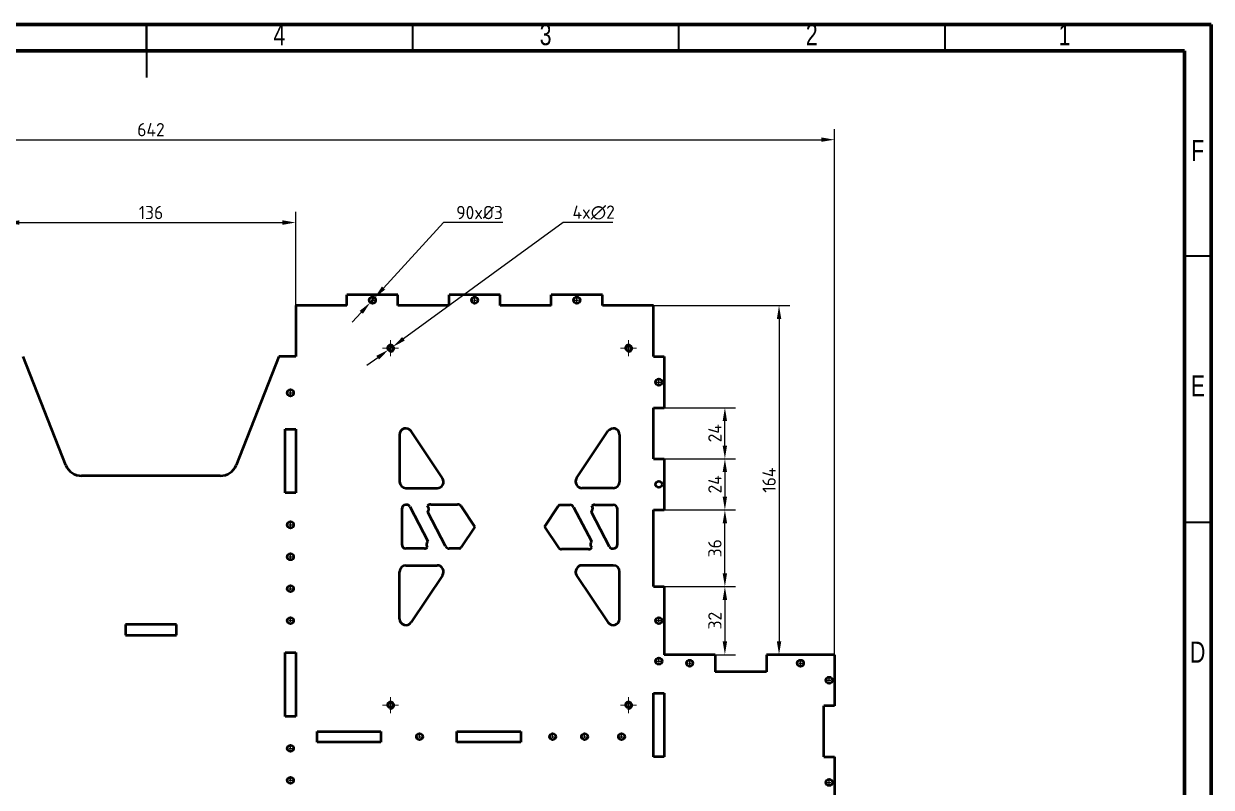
# Model space of a CAD drawing. Header units: millimetres. Extents: x -1615 to 4166, y 5 to 3174.
# Drawn here: x 191.9 to 415, y 148.7 to 292.1 of the extents above; entities that cross this region are included whole.
import ezdxf

# ---------------------------------------------------------------- set-up
doc = ezdxf.new("R2010")
doc.units = ezdxf.units.MM
doc.header["$LTSCALE"] = 0.25
doc.header["$PDSIZE"] = -1
doc.linetypes.add('ACAD_ISO08W100', pattern=[36, 24, -3, 6, -3])
doc.linetypes.add('CENTER2', pattern=[1.125, 0.75, -0.125, 0.125, -0.125])
doc.layers.get('0').update_dxf_attribs({"lineweight": 50})
for name, color, linetype, lineweight in [('duong tam', 2, 'ACAD_ISO08W100', 25), ('kich thuoc', 1, 'Continuous', 25), ('Net dam', 7, 'Continuous', 50)]:
    doc.layers.add(name, color=color, linetype=linetype, lineweight=lineweight)
doc.styles.add('SLDTEXTSTYLE1', font='TXT', dxfattribs={"width": 0.75})
doc.styles.get("Standard").update_dxf_attribs({"font": ''})
doc.styles.get('Standard').set_extended_font_data('TCVN 7284')
doc.dimstyles.new('Ratio 2$3', dxfattribs={"dimtxt": 2.5, "dimasz": 2.5, "dimexe": 2, "dimexo": 0, "dimtad": 1, "dimtoh": 1, "dimdec": 1, "dimlfac": 2, "dimzin": 9, "dimtxsty": 'Standard', "dimcen": 2.5, "dimazin": 2, "dimtfac": 1, "dimtdec": 1, "dimtmove": 0, "dimatfit": 3, "dimfxl": 1, "dimtzin": 1, "dimarcsym": 0})
doc.dimstyles.new('Ratio 2.5', dxfattribs={"dimtxt": 2.5, "dimasz": 2.5, "dimexe": 2, "dimexo": 0, "dimtad": 1, "dimtoh": 1, "dimdec": 1, "dimlfac": 2.5, "dimzin": 9, "dimtxsty": 'Standard', "dimcen": 2.5, "dimazin": 0, "dimtfac": 1, "dimtdec": 1, "dimtmove": 0, "dimatfit": 3, "dimfxl": 1, "dimtzin": 1, "dimarcsym": 0})

# ---------------------------------------------------------------- blocks, each defined once
blk = doc.blocks.new('SW_CENTERMARKSYMBOL_0')
at = {"color": 0, "linetype": 'Continuous', "lineweight": 0}
for p, q in [((-1, 0), (-1.5, 0)), ((0, 0), (-1, 0)), ((0, 1), (0, 1.5)), ((0, 0), (0, 1)), ((0, 0), (0, -1)), ((0, 0), (1, 0)), ((1, 0), (1.5, 0)), ((0, -1), (0, -1.5))]:
    blk.add_line(p, q, dxfattribs=at)
blk = doc.blocks.new('SW_CENTERMARKSYMBOL_1')
at = {"color": 0, "linetype": 'Continuous', "lineweight": 0}
for p, q in [((-1, 0), (-1.5, 0)), ((0, 0), (-1, 0)), ((0, 1), (0, 1.5)), ((0, 0), (0, 1)), ((0, 0), (0, -1)), ((0, 0), (1, 0)), ((1, 0), (1.5, 0)), ((0, -1), (0, -1.5))]:
    blk.add_line(p, q, dxfattribs=at)
blk = doc.blocks.new('SW_CENTERMARKSYMBOL_2')
at = {"color": 0, "linetype": 'Continuous', "lineweight": 0}
for p, q in [((-1, 0), (-1.5, 0)), ((0, 0), (-1, 0)), ((0, 1), (0, 1.5)), ((0, 0), (0, 1)), ((0, 0), (0, -1)), ((0, 0), (1, 0)), ((1, 0), (1.5, 0)), ((0, -1), (0, -1.5))]:
    blk.add_line(p, q, dxfattribs=at)
blk = doc.blocks.new('SW_CENTERMARKSYMBOL_3')
at = {"color": 0, "linetype": 'Continuous', "lineweight": 0}
for p, q in [((-1, 0), (-1.5, 0)), ((0, 0), (-1, 0)), ((0, 1), (0, 1.5)), ((0, 0), (0, 1)), ((0, 0), (0, -1)), ((0, 0), (1, 0)), ((1, 0), (1.5, 0)), ((0, -1), (0, -1.5))]:
    blk.add_line(p, q, dxfattribs=at)
blk = doc.blocks.new('*D102')
at = {"layer": 'Defpoints', "color": 0, "transparency": 16777216}
for p in [(344.23, 270.34), (87.43, 173.58), (344.23, 173.58)]:
    blk.add_point(p, dxfattribs=at)
at = {"layer": 'kich thuoc', "color": 0, "lineweight": -2, "transparency": 16777216}
for p, q in [((87.43, 173.58), (87.43, 272.34)), ((344.23, 173.58), (344.23, 272.34)), ((89.93, 270.34), (341.73, 270.34))]:
    blk.add_line(p, q, dxfattribs=at)
at = {"layer": 'kich thuoc', "color": 0, "transparency": 16777216}
for points in [[(89.93, 270.76), (89.93, 269.93), (87.43, 270.34)], [(341.73, 270.76), (341.73, 269.93), (344.23, 270.34)]]:
    blk.add_solid(points, dxfattribs=at)
at = {"layer": 'kich thuoc', "color": 0, "transparency": 16777216, "insert": (215.83, 272.22), "char_height": 2.5, "attachment_point": 5}
blk.add_mtext('642', dxfattribs=at)
blk = doc.blocks.new('*D108')
at = {"layer": 'Defpoints', "color": 0, "transparency": 16777216}
for p in [(243.03, 254.77), (188.63, 239.18), (243.03, 239.18)]:
    blk.add_point(p, dxfattribs=at)
at = {"layer": 'kich thuoc', "color": 0, "lineweight": -2, "transparency": 16777216}
for p, q in [((188.63, 239.18), (188.63, 256.77)), ((243.03, 239.18), (243.03, 256.77)), ((191.13, 254.77), (240.53, 254.77))]:
    blk.add_line(p, q, dxfattribs=at)
at = {"layer": 'kich thuoc', "color": 0, "transparency": 16777216}
for points in [[(191.13, 255.19), (191.13, 254.35), (188.63, 254.77)], [(240.53, 255.19), (240.53, 254.35), (243.03, 254.77)]]:
    blk.add_solid(points, dxfattribs=at)
at = {"layer": 'kich thuoc', "color": 0, "transparency": 16777216, "insert": (215.83, 256.65), "char_height": 2.5, "attachment_point": 5}
blk.add_mtext('136', dxfattribs=at)
blk = doc.blocks.new('*D117')
at = {"layer": 'Defpoints', "color": 0, "transparency": 16777216}
for p in [(310.23, 239.18), (333.81, 173.58), (344.23, 173.58)]:
    blk.add_point(p, dxfattribs=at)
at = {"layer": 'kich thuoc', "color": 0, "lineweight": -2, "transparency": 16777216}
for p, q in [((310.23, 239.18), (335.81, 239.18)), ((333.81, 236.68), (333.81, 176.08)), ((344.23, 173.58), (331.81, 173.58))]:
    blk.add_line(p, q, dxfattribs=at)
at = {"layer": 'kich thuoc', "color": 0, "transparency": 16777216}
for points in [[(333.4, 236.68), (334.23, 236.68), (333.81, 239.18)], [(333.4, 176.08), (334.23, 176.08), (333.81, 173.58)]]:
    blk.add_solid(points, dxfattribs=at)
at = {"layer": 'kich thuoc', "color": 0, "transparency": 16777216, "insert": (331.94, 206.38), "char_height": 2.5, "attachment_point": 5, "rotation": 90}
blk.add_mtext('164', dxfattribs=at)
blk = doc.blocks.new('*D118')
at = {"layer": 'Defpoints', "color": 0, "transparency": 16777216}
for p in [(310.23, 200.78), (323.64, 200.78), (310.23, 186.38)]:
    blk.add_point(p, dxfattribs=at)
at = {"layer": 'kich thuoc', "color": 0, "lineweight": -2, "transparency": 16777216}
for p, q in [((310.23, 200.78), (325.64, 200.78)), ((323.64, 188.88), (323.64, 198.28)), ((310.23, 186.38), (325.64, 186.38))]:
    blk.add_line(p, q, dxfattribs=at)
at = {"layer": 'kich thuoc', "color": 0, "transparency": 16777216}
for points in [[(323.22, 198.28), (324.05, 198.28), (323.64, 200.78)], [(323.22, 188.88), (324.05, 188.88), (323.64, 186.38)]]:
    blk.add_solid(points, dxfattribs=at)
at = {"layer": 'kich thuoc', "color": 0, "transparency": 16777216, "insert": (321.76, 193.58), "char_height": 2.5, "attachment_point": 5, "rotation": 90}
blk.add_mtext('36', dxfattribs=at)
blk = doc.blocks.new('*D119')
at = {"layer": 'Defpoints', "color": 0, "transparency": 16777216}
for p in [(310.23, 219.98), (323.64, 219.98), (310.23, 210.38)]:
    blk.add_point(p, dxfattribs=at)
at = {"layer": 'kich thuoc', "color": 0, "lineweight": -2, "transparency": 16777216}
for p, q in [((310.23, 219.98), (325.64, 219.98)), ((323.64, 212.88), (323.64, 217.48)), ((310.23, 210.38), (325.64, 210.38))]:
    blk.add_line(p, q, dxfattribs=at)
at = {"layer": 'kich thuoc', "color": 0, "transparency": 16777216}
for points in [[(323.22, 217.48), (324.05, 217.48), (323.64, 219.98)], [(323.22, 212.88), (324.05, 212.88), (323.64, 210.38)]]:
    blk.add_solid(points, dxfattribs=at)
at = {"layer": 'kich thuoc', "color": 0, "transparency": 16777216, "insert": (321.76, 215.18), "char_height": 2.5, "attachment_point": 5, "rotation": 90}
blk.add_mtext('24', dxfattribs=at)
blk = doc.blocks.new('*D120')
at = {"layer": 'Defpoints', "color": 0, "transparency": 16777216}
for p in [(312.23, 210.38), (312.23, 200.78), (323.64, 200.78)]:
    blk.add_point(p, dxfattribs=at)
at = {"layer": 'kich thuoc', "color": 0, "lineweight": -2, "transparency": 16777216}
for p, q in [((312.23, 210.38), (325.64, 210.38)), ((323.64, 207.88), (323.64, 203.28)), ((312.23, 200.78), (325.64, 200.78))]:
    blk.add_line(p, q, dxfattribs=at)
at = {"layer": 'kich thuoc', "color": 0, "transparency": 16777216}
for points in [[(323.22, 207.88), (324.05, 207.88), (323.64, 210.38)], [(323.22, 203.28), (324.05, 203.28), (323.64, 200.78)]]:
    blk.add_solid(points, dxfattribs=at)
at = {"layer": 'kich thuoc', "color": 0, "transparency": 16777216, "insert": (321.76, 205.58), "char_height": 2.5, "attachment_point": 5, "rotation": 90}
blk.add_mtext('24', dxfattribs=at)
blk = doc.blocks.new('*D121')
at = {"layer": 'Defpoints', "color": 0, "transparency": 16777216}
for p in [(312.23, 186.38), (312.23, 173.58), (323.64, 173.58)]:
    blk.add_point(p, dxfattribs=at)
at = {"layer": 'kich thuoc', "color": 0, "lineweight": -2, "transparency": 16777216}
for p, q in [((312.23, 186.38), (325.64, 186.38)), ((323.64, 183.88), (323.64, 176.08)), ((312.23, 173.58), (325.64, 173.58))]:
    blk.add_line(p, q, dxfattribs=at)
at = {"layer": 'kich thuoc', "color": 0, "transparency": 16777216}
for points in [[(323.22, 183.88), (324.05, 183.88), (323.64, 186.38)], [(323.22, 176.08), (324.05, 176.08), (323.64, 173.58)]]:
    blk.add_solid(points, dxfattribs=at)
at = {"layer": 'kich thuoc', "color": 0, "transparency": 16777216, "insert": (321.76, 179.98), "char_height": 2.5, "attachment_point": 5, "rotation": 90}
blk.add_mtext('32', dxfattribs=at)
blk = doc.blocks.new('*U191')
at = {"layer": 'duong tam', "color": 0, "linetype": 'CENTER2', "transparency": 16777216}
for p, q in [((-0.72, 0), (-0.12, 0)), ((0, 0.12), (0, 0.72)), ((0.12, 0), (0.72, 0)), ((0, -0.72), (0, -0.12))]:
    blk.add_line(p, q, dxfattribs=at)
at = {"layer": 'duong tam', "color": 0, "linetype": 'Continuous', "transparency": 16777216}
for p, q in [((-0.06, 0), (0.06, 0)), ((0, -0.06), (0, 0.06))]:
    blk.add_line(p, q, dxfattribs=at)
blk = doc.blocks.new('*U192')
at = {"layer": 'duong tam', "color": 0, "linetype": 'CENTER2', "transparency": 16777216}
for p, q in [((-0.72, 0), (-0.12, 0)), ((0, 0.12), (0, 0.72)), ((0.12, 0), (0.72, 0)), ((0, -0.72), (0, -0.12))]:
    blk.add_line(p, q, dxfattribs=at)
at = {"layer": 'duong tam', "color": 0, "linetype": 'Continuous', "transparency": 16777216}
for p, q in [((-0.06, 0), (0.06, 0)), ((0, -0.06), (0, 0.06))]:
    blk.add_line(p, q, dxfattribs=at)
blk = doc.blocks.new('*U193')
at = {"layer": 'duong tam', "color": 0, "linetype": 'CENTER2', "transparency": 16777216}
for p, q in [((-0.72, 0), (-0.12, 0)), ((0, 0.12), (0, 0.72)), ((0.12, 0), (0.72, 0)), ((0, -0.72), (0, -0.12))]:
    blk.add_line(p, q, dxfattribs=at)
at = {"layer": 'duong tam', "color": 0, "linetype": 'Continuous', "transparency": 16777216}
for p, q in [((-0.06, 0), (0.06, 0)), ((0, -0.06), (0, 0.06))]:
    blk.add_line(p, q, dxfattribs=at)
blk = doc.blocks.new('*U194')
at = {"layer": 'duong tam', "color": 0, "linetype": 'CENTER2', "transparency": 16777216}
for p, q in [((-0.72, 0), (-0.12, 0)), ((0, 0.12), (0, 0.72)), ((0.12, 0), (0.72, 0)), ((0, -0.72), (0, -0.12))]:
    blk.add_line(p, q, dxfattribs=at)
at = {"layer": 'duong tam', "color": 0, "linetype": 'Continuous', "transparency": 16777216}
for p, q in [((-0.06, 0), (0.06, 0)), ((0, -0.06), (0, 0.06))]:
    blk.add_line(p, q, dxfattribs=at)
blk = doc.blocks.new('*U195')
at = {"layer": 'duong tam', "color": 0, "linetype": 'CENTER2', "transparency": 16777216}
for p, q in [((-0.72, 0), (-0.12, 0)), ((0, 0.12), (0, 0.72)), ((0.12, 0), (0.72, 0)), ((0, -0.72), (0, -0.12))]:
    blk.add_line(p, q, dxfattribs=at)
at = {"layer": 'duong tam', "color": 0, "linetype": 'Continuous', "transparency": 16777216}
for p, q in [((-0.06, 0), (0.06, 0)), ((0, -0.06), (0, 0.06))]:
    blk.add_line(p, q, dxfattribs=at)
blk = doc.blocks.new('*U196')
at = {"layer": 'duong tam', "color": 0, "linetype": 'CENTER2', "transparency": 16777216}
for p, q in [((-0.72, 0), (-0.12, 0)), ((0, 0.12), (0, 0.72)), ((0.12, 0), (0.72, 0)), ((0, -0.72), (0, -0.12))]:
    blk.add_line(p, q, dxfattribs=at)
at = {"layer": 'duong tam', "color": 0, "linetype": 'Continuous', "transparency": 16777216}
for p, q in [((-0.06, 0), (0.06, 0)), ((0, -0.06), (0, 0.06))]:
    blk.add_line(p, q, dxfattribs=at)
blk = doc.blocks.new('*U243')
at = {"layer": 'duong tam', "color": 0, "linetype": 'CENTER2', "transparency": 16777216}
for p, q in [((-0.72, 0), (-0.12, 0)), ((0, 0.12), (0, 0.72)), ((0.12, 0), (0.72, 0)), ((0, -0.72), (0, -0.12))]:
    blk.add_line(p, q, dxfattribs=at)
at = {"layer": 'duong tam', "color": 0, "linetype": 'Continuous', "transparency": 16777216}
for p, q in [((-0.06, 0), (0.06, 0)), ((0, -0.06), (0, 0.06))]:
    blk.add_line(p, q, dxfattribs=at)
blk = doc.blocks.new('*U244')
at = {"layer": 'duong tam', "color": 0, "linetype": 'CENTER2', "transparency": 16777216}
for p, q in [((-0.72, 0), (-0.12, 0)), ((0, 0.12), (0, 0.72)), ((0.12, 0), (0.72, 0)), ((0, -0.72), (0, -0.12))]:
    blk.add_line(p, q, dxfattribs=at)
at = {"layer": 'duong tam', "color": 0, "linetype": 'Continuous', "transparency": 16777216}
for p, q in [((-0.06, 0), (0.06, 0)), ((0, -0.06), (0, 0.06))]:
    blk.add_line(p, q, dxfattribs=at)
blk = doc.blocks.new('*U254')
at = {"layer": 'duong tam', "color": 0, "linetype": 'CENTER2', "transparency": 16777216}
for p, q in [((-0.72, 0), (-0.12, 0)), ((0, 0.12), (0, 0.72)), ((0.12, 0), (0.72, 0)), ((0, -0.72), (0, -0.12))]:
    blk.add_line(p, q, dxfattribs=at)
at = {"layer": 'duong tam', "color": 0, "linetype": 'Continuous', "transparency": 16777216}
for p, q in [((-0.06, 0), (0.06, 0)), ((0, -0.06), (0, 0.06))]:
    blk.add_line(p, q, dxfattribs=at)
blk = doc.blocks.new('*U255')
at = {"layer": 'duong tam', "color": 0, "linetype": 'CENTER2', "transparency": 16777216}
for p, q in [((-0.72, 0), (-0.12, 0)), ((0, 0.12), (0, 0.72)), ((0.12, 0), (0.72, 0)), ((0, -0.72), (0, -0.12))]:
    blk.add_line(p, q, dxfattribs=at)
at = {"layer": 'duong tam', "color": 0, "linetype": 'Continuous', "transparency": 16777216}
for p, q in [((-0.06, 0), (0.06, 0)), ((0, -0.06), (0, 0.06))]:
    blk.add_line(p, q, dxfattribs=at)
blk = doc.blocks.new('*U256')
at = {"layer": 'duong tam', "color": 0, "linetype": 'CENTER2', "transparency": 16777216}
for p, q in [((-0.72, 0), (-0.12, 0)), ((0, 0.12), (0, 0.72)), ((0.12, 0), (0.72, 0)), ((0, -0.72), (0, -0.12))]:
    blk.add_line(p, q, dxfattribs=at)
at = {"layer": 'duong tam', "color": 0, "linetype": 'Continuous', "transparency": 16777216}
for p, q in [((-0.06, 0), (0.06, 0)), ((0, -0.06), (0, 0.06))]:
    blk.add_line(p, q, dxfattribs=at)
blk = doc.blocks.new('*U257')
at = {"layer": 'duong tam', "color": 0, "linetype": 'CENTER2', "transparency": 16777216}
for p, q in [((-0.72, 0), (-0.12, 0)), ((0, 0.12), (0, 0.72)), ((0.12, 0), (0.72, 0)), ((0, -0.72), (0, -0.12))]:
    blk.add_line(p, q, dxfattribs=at)
at = {"layer": 'duong tam', "color": 0, "linetype": 'Continuous', "transparency": 16777216}
for p, q in [((-0.06, 0), (0.06, 0)), ((0, -0.06), (0, 0.06))]:
    blk.add_line(p, q, dxfattribs=at)
blk = doc.blocks.new('*U258')
at = {"layer": 'duong tam', "color": 0, "linetype": 'CENTER2', "transparency": 16777216}
for p, q in [((-0.72, 0), (-0.12, 0)), ((0, 0.12), (0, 0.72)), ((0.12, 0), (0.72, 0)), ((0, -0.72), (0, -0.12))]:
    blk.add_line(p, q, dxfattribs=at)
at = {"layer": 'duong tam', "color": 0, "linetype": 'Continuous', "transparency": 16777216}
for p, q in [((-0.06, 0), (0.06, 0)), ((0, -0.06), (0, 0.06))]:
    blk.add_line(p, q, dxfattribs=at)
blk = doc.blocks.new('*U259')
at = {"layer": 'duong tam', "color": 0, "linetype": 'CENTER2', "transparency": 16777216}
for p, q in [((-0.72, 0), (-0.12, 0)), ((0, 0.12), (0, 0.72)), ((0.12, 0), (0.72, 0)), ((0, -0.72), (0, -0.12))]:
    blk.add_line(p, q, dxfattribs=at)
at = {"layer": 'duong tam', "color": 0, "linetype": 'Continuous', "transparency": 16777216}
for p, q in [((-0.06, 0), (0.06, 0)), ((0, -0.06), (0, 0.06))]:
    blk.add_line(p, q, dxfattribs=at)
blk = doc.blocks.new('*U260')
at = {"layer": 'duong tam', "color": 0, "linetype": 'CENTER2', "transparency": 16777216}
for p, q in [((-0.72, 0), (-0.12, 0)), ((0, 0.12), (0, 0.72)), ((0.12, 0), (0.72, 0)), ((0, -0.72), (0, -0.12))]:
    blk.add_line(p, q, dxfattribs=at)
at = {"layer": 'duong tam', "color": 0, "linetype": 'Continuous', "transparency": 16777216}
for p, q in [((-0.06, 0), (0.06, 0)), ((0, -0.06), (0, 0.06))]:
    blk.add_line(p, q, dxfattribs=at)
blk = doc.blocks.new('*U261')
at = {"layer": 'duong tam', "color": 0, "linetype": 'CENTER2', "transparency": 16777216}
for p, q in [((-0.72, 0), (-0.12, 0)), ((0, 0.12), (0, 0.72)), ((0.12, 0), (0.72, 0)), ((0, -0.72), (0, -0.12))]:
    blk.add_line(p, q, dxfattribs=at)
at = {"layer": 'duong tam', "color": 0, "linetype": 'Continuous', "transparency": 16777216}
for p, q in [((-0.06, 0), (0.06, 0)), ((0, -0.06), (0, 0.06))]:
    blk.add_line(p, q, dxfattribs=at)
blk = doc.blocks.new('*U262')
at = {"layer": 'duong tam', "color": 0, "linetype": 'CENTER2', "transparency": 16777216}
for p, q in [((-0.72, 0), (-0.12, 0)), ((0, 0.12), (0, 0.72)), ((0.12, 0), (0.72, 0)), ((0, -0.72), (0, -0.12))]:
    blk.add_line(p, q, dxfattribs=at)
at = {"layer": 'duong tam', "color": 0, "linetype": 'Continuous', "transparency": 16777216}
for p, q in [((-0.06, 0), (0.06, 0)), ((0, -0.06), (0, 0.06))]:
    blk.add_line(p, q, dxfattribs=at)
blk = doc.blocks.new('*U263')
at = {"layer": 'duong tam', "color": 0, "linetype": 'CENTER2', "transparency": 16777216}
for p, q in [((-0.72, 0), (-0.12, 0)), ((0, 0.12), (0, 0.72)), ((0.12, 0), (0.72, 0)), ((0, -0.72), (0, -0.12))]:
    blk.add_line(p, q, dxfattribs=at)
at = {"layer": 'duong tam', "color": 0, "linetype": 'Continuous', "transparency": 16777216}
for p, q in [((-0.06, 0), (0.06, 0)), ((0, -0.06), (0, 0.06))]:
    blk.add_line(p, q, dxfattribs=at)
blk = doc.blocks.new('*U264')
at = {"layer": 'duong tam', "color": 0, "linetype": 'CENTER2', "transparency": 16777216}
for p, q in [((-0.72, 0), (-0.12, 0)), ((0, 0.12), (0, 0.72)), ((0.12, 0), (0.72, 0)), ((0, -0.72), (0, -0.12))]:
    blk.add_line(p, q, dxfattribs=at)
at = {"layer": 'duong tam', "color": 0, "linetype": 'Continuous', "transparency": 16777216}
for p, q in [((-0.06, 0), (0.06, 0)), ((0, -0.06), (0, 0.06))]:
    blk.add_line(p, q, dxfattribs=at)
blk = doc.blocks.new('*U265')
at = {"layer": 'duong tam', "color": 0, "linetype": 'CENTER2', "transparency": 16777216}
for p, q in [((-0.72, 0), (-0.12, 0)), ((0, 0.12), (0, 0.72)), ((0.12, 0), (0.72, 0)), ((0, -0.72), (0, -0.12))]:
    blk.add_line(p, q, dxfattribs=at)
at = {"layer": 'duong tam', "color": 0, "linetype": 'Continuous', "transparency": 16777216}
for p, q in [((-0.06, 0), (0.06, 0)), ((0, -0.06), (0, 0.06))]:
    blk.add_line(p, q, dxfattribs=at)
blk = doc.blocks.new('*U266')
at = {"layer": 'duong tam', "color": 0, "linetype": 'CENTER2', "transparency": 16777216}
for p, q in [((-0.72, 0), (-0.12, 0)), ((0, 0.12), (0, 0.72)), ((0.12, 0), (0.72, 0)), ((0, -0.72), (0, -0.12))]:
    blk.add_line(p, q, dxfattribs=at)
at = {"layer": 'duong tam', "color": 0, "linetype": 'Continuous', "transparency": 16777216}
for p, q in [((-0.06, 0), (0.06, 0)), ((0, -0.06), (0, 0.06))]:
    blk.add_line(p, q, dxfattribs=at)
blk = doc.blocks.new('*D296')
at = {"layer": 'Defpoints', "color": 0, "transparency": 16777216}
for p in [(257.02, 239.74), (257.83, 240.62)]:
    blk.add_point(p, dxfattribs=at)
at = {"layer": 'kich thuoc', "color": 0, "lineweight": -2, "transparency": 16777216}
for p, q in [((270.8, 254.77), (259.52, 242.47)), ((281.92, 254.77), (270.8, 254.77)), ((257.02, 239.74), (257.83, 240.62)), ((255.33, 237.9), (253.64, 236.05))]:
    blk.add_line(p, q, dxfattribs=at)
at = {"layer": 'kich thuoc', "color": 0, "transparency": 16777216}
for points in [[(259.21, 242.75), (259.83, 242.19), (257.83, 240.62)], [(255.03, 238.18), (255.64, 237.62), (257.02, 239.74)]]:
    blk.add_solid(points, dxfattribs=at)
at = {"layer": 'kich thuoc', "color": 0, "transparency": 16777216, "insert": (277.55, 256.65), "char_height": 2.5, "attachment_point": 5}
blk.add_mtext('90x%%C3', dxfattribs=at)
blk = doc.blocks.new('*D297')
at = {"layer": 'Defpoints', "color": 0, "transparency": 16777216}
for p in [(260.44, 230.86), (261.25, 231.44)]:
    blk.add_point(p, dxfattribs=at)
at = {"layer": 'kich thuoc', "color": 0, "lineweight": -2, "transparency": 16777216}
for p, q in [((293.29, 254.77), (263.27, 232.92)), ((302.61, 254.77), (293.29, 254.77)), ((260.44, 230.86), (261.25, 231.44)), ((258.42, 229.38), (256.4, 227.91))]:
    blk.add_line(p, q, dxfattribs=at)
at = {"layer": 'kich thuoc', "color": 0, "transparency": 16777216}
for points in [[(263.02, 233.25), (263.51, 232.58), (261.25, 231.44)], [(258.17, 229.72), (258.66, 229.05), (260.44, 230.86)]]:
    blk.add_solid(points, dxfattribs=at)
at = {"layer": 'kich thuoc', "color": 0, "transparency": 16777216, "insert": (298.99, 256.65), "char_height": 2.5, "attachment_point": 5}
blk.add_mtext('4x∅2', dxfattribs=at)

msp = doc.modelspace()

# ---------------------------------------------------------------- linework, layer by layer
at = {"color": 7, "linetype": 'Continuous', "lineweight": 70}
for p, q in [((15, 292), (415, 292)), ((415, 292), (415, 5)), ((20, 287), (410, 287)), ((410, 287), (410, 10))]:
    msp.add_line(p, q, dxfattribs=at)
at = {"color": 7, "linetype": 'Continuous', "lineweight": 35}
for p, q in [((215, 292.001), (215, 281.999)), ((215, 287), (215, 292)), ((265, 287), (265, 292)), ((315, 287), (315, 292)), ((365, 287), (365, 292)), ((410, 248.5), (415, 248.5)), ((410, 198.5), (415, 198.5))]:
    msp.add_line(p, q, dxfattribs=at)
at = {"layer": 'Net dam'}
for p, q in [((252.627, 239.182), (252.627, 241.182)), ((262.227, 241.182), (252.627, 241.182)), ((262.227, 239.182), (262.227, 241.182)), ((271.827, 239.182), (271.827, 241.182)), ((281.427, 241.182), (271.827, 241.182)), ((281.427, 239.182), (281.427, 241.182)), ((291.027, 239.182), (291.027, 241.182)), ((300.627, 241.182), (291.027, 241.182)), ((300.627, 239.182), (300.627, 241.182)), ((243.027, 239.182), (243.027, 229.582)), ((252.627, 239.182), (243.027, 239.182)), ((271.827, 239.182), (262.227, 239.182)), ((291.027, 239.182), (281.427, 239.182)), ((310.227, 239.182), (300.627, 239.182)), ((310.227, 229.582), (310.227, 239.182)), ((199.827, 209.212), (191.827, 229.582)), ((239.827, 229.582), (231.827, 209.212)), ((243.027, 229.582), (239.827, 229.582)), ((310.227, 229.582), (312.227, 229.582)), ((312.227, 229.582), (312.227, 219.982)), ((310.227, 219.982), (312.227, 219.982)), ((310.227, 210.382), (310.227, 219.982)), ((241.027, 215.982), (243.027, 215.982)), ((241.027, 203.982), (241.027, 215.982)), ((243.027, 215.982), (243.027, 203.982)), ((262.522, 214.904), (262.522, 206.086)), ((270.599, 206.751), (264.72, 215.569)), ((295.793, 206.751), (301.672, 215.569)), ((303.87, 214.904), (303.87, 206.086)), ((310.227, 210.382), (312.227, 210.382)), ((312.227, 210.382), (312.227, 200.782)), ((228.849, 207.182), (202.806, 207.182)), ((243.027, 203.982), (241.027, 203.982)), ((263.722, 204.886), (269.6, 204.886)), ((302.67, 204.886), (296.791, 204.886)), ((262.922, 200.925), (262.922, 194.319)), ((264.113, 201.725), (263.722, 201.725)), ((264.431, 201.397), (267.823, 194.883)), ((268.378, 201.828), (273.418, 201.828)), ((276.65, 197.622), (274.083, 201.471)), ((289.742, 197.622), (292.308, 201.471)), ((292.583, 201.725), (294.521, 201.725)), ((295.231, 201.295), (298.569, 194.883)), ((299.177, 201.725), (302.67, 201.725)), ((303.47, 194.319), (303.47, 200.925)), ((310.227, 200.782), (312.227, 200.782)), ((310.227, 186.382), (310.227, 200.782)), ((267.823, 200.361), (267.924, 200.556)), ((271.161, 193.949), (267.823, 200.361)), ((298.569, 200.361), (298.723, 200.658)), ((301.96, 193.847), (298.569, 200.361)), ((276.65, 197.622), (274.083, 193.773)), ((289.742, 197.622), (292.308, 193.773)), ((267.823, 194.883), (267.668, 194.586)), ((298.569, 194.883), (298.468, 194.688)), ((267.214, 193.519), (263.722, 193.519)), ((273.809, 193.519), (271.871, 193.519)), ((298.014, 193.416), (292.974, 193.416)), ((302.279, 193.519), (302.67, 193.519)), ((263.722, 190.358), (269.6, 190.358)), ((302.67, 190.358), (296.791, 190.358)), ((262.522, 180.34), (262.522, 189.158)), ((270.599, 188.493), (264.72, 179.675)), ((295.793, 188.493), (301.672, 179.675)), ((303.87, 180.34), (303.87, 189.158)), ((310.227, 186.382), (312.227, 186.382)), ((312.227, 186.382), (312.227, 173.582)), ((220.627, 179.262), (211.027, 179.262)), ((211.027, 179.262), (211.027, 177.262)), ((220.627, 177.262), (220.627, 179.262)), ((211.027, 177.262), (220.627, 177.262)), ((241.027, 173.982), (243.027, 173.982)), ((241.027, 161.982), (241.027, 173.982)), ((243.027, 173.982), (243.027, 161.982)), ((321.827, 173.582), (312.227, 173.582)), ((321.827, 173.582), (321.827, 170.382)), ((331.427, 173.582), (331.427, 170.382)), ((344.227, 173.582), (331.427, 173.582)), ((344.227, 173.582), (344.227, 163.982)), ((331.427, 170.382), (321.827, 170.382)), ((310.227, 166.382), (312.227, 166.382)), ((310.227, 154.382), (310.227, 166.382)), ((312.227, 166.382), (312.227, 154.382)), ((344.227, 163.982), (342.227, 163.982)), ((342.227, 154.382), (342.227, 163.982)), ((243.027, 161.982), (241.027, 161.982)), ((247.027, 159.182), (259.027, 159.182)), ((247.027, 157.182), (247.027, 159.182)), ((259.027, 159.182), (259.027, 157.182)), ((273.286, 159.182), (285.286, 159.182)), ((273.286, 157.182), (273.286, 159.182)), ((285.286, 159.182), (285.286, 157.182)), ((259.027, 157.182), (247.027, 157.182)), ((285.286, 157.182), (273.286, 157.182)), ((312.227, 154.382), (310.227, 154.382)), ((342.227, 154.382), (344.227, 154.382)), ((344.227, 154.382), (344.227, 144.782))]:
    msp.add_line(p, q, dxfattribs=at)
for centre, radius in [((257.427, 240.182), 0.6), ((276.627, 240.182), 0.6), ((295.827, 240.182), 0.6), ((260.844, 231.15), 0.5), ((305.548, 231.15), 0.5), ((311.227, 224.782), 0.6), ((242.027, 222.782), 0.6), ((311.227, 205.582), 0.6), ((242.027, 197.982), 0.6), ((242.027, 191.982), 0.6), ((242.027, 185.982), 0.6), ((242.027, 179.982), 0.6), ((311.227, 179.982), 0.6), ((311.227, 172.382), 0.6), ((317.027, 171.982), 0.6), ((337.827, 171.982), 0.6), ((343.227, 168.782), 0.6), ((260.844, 164.094), 0.5), ((305.548, 164.094), 0.5), ((266.286, 158.182), 0.6), ((291.286, 158.182), 0.6), ((297.286, 158.182), 0.6), ((304.227, 158.182), 0.6), ((242.027, 155.982), 0.6), ((242.027, 149.982), 0.6), ((343.227, 149.582), 0.6)]:
    msp.add_circle(centre, radius, dxfattribs=at)
for centre, radius, start, end in [((260.844, 231.15), 0.6, 255, 195), ((305.548, 231.15), 0.6, 255, 195), ((263.722, 214.904), 1.2, 33.69007, 180), ((302.67, 214.904), 1.2, 0, 146.30993), ((202.806, 210.382), 3.2, 201.44185, 270), ((228.849, 210.382), 3.2, 270, 338.55815), ((263.722, 206.086), 1.2, 180, 270), ((269.6, 206.086), 1.2, 270, 33.69007), ((296.791, 206.086), 1.2, 146.30993, 270), ((302.67, 206.086), 1.2, 270, 0), ((263.722, 200.925), 0.8, 90, 180), ((263.722, 201.028), 0.8, 27.50221, 60.72671), ((268.378, 201.028), 0.8, 90, 141.89704), ((267.214, 200.925), 0.8, 332.49779, 48.14014), ((273.418, 201.028), 0.8, 33.69007, 90), ((292.974, 201.028), 0.8, 119.27329, 146.30993), ((294.521, 200.925), 0.8, 27.50221, 90), ((299.177, 200.925), 0.8, 90, 131.85986), ((298.014, 201.028), 0.8, 332.49779, 38.10296), ((302.67, 200.925), 0.8, 0, 90), ((263.722, 194.319), 0.8, 180, 270), ((268.378, 194.216), 0.8, 152.49779, 218.10296), ((299.177, 194.319), 0.8, 152.49779, 228.14014), ((302.67, 194.319), 0.8, 270, 0), ((267.214, 194.319), 0.8, 270, 311.85986), ((271.871, 194.319), 0.8, 207.50221, 270), ((273.418, 194.216), 0.8, 299.27329, 326.30993), ((292.974, 194.216), 0.8, 213.69007, 270), ((298.014, 194.216), 0.8, 270, 321.89704), ((302.67, 194.216), 0.8, 207.50221, 240.72671), ((263.722, 189.158), 1.2, 90, 180), ((269.6, 189.158), 1.2, 326.30993, 90), ((296.791, 189.158), 1.2, 90, 213.69007), ((302.67, 189.158), 1.2, 0, 90), ((263.722, 180.34), 1.2, 180, 326.30993), ((302.67, 180.34), 1.2, 213.69007, 0), ((260.844, 164.094), 0.6, 255, 195), ((305.548, 164.094), 0.6, 255, 195)]:
    msp.add_arc(centre, radius, start, end, dxfattribs=at)

# ---------------------------------------------------------------- block references
at = {"layer": 'duong tam', "linetype": 'CENTER2'}
for name, p in [('*U191', (257.427, 240.182)), ('*U263', (276.627, 240.182)), ('*U262', (295.827, 240.182)), ('*U261', (311.227, 224.782)), ('*U192', (242.027, 222.782)), ('*U193', (242.027, 197.982)), ('*U194', (242.027, 191.982)), ('*U195', (242.027, 185.982)), ('*U196', (242.027, 179.982)), ('*U260', (311.227, 179.982)), ('*U258', (311.227, 172.382)), ('*U259', (317.027, 171.982)), ('*U264', (337.827, 171.982)), ('*U265', (343.227, 168.782)), ('*U254', (266.286, 158.182)), ('*U255', (291.286, 158.182)), ('*U256', (297.286, 158.182)), ('*U257', (304.227, 158.182)), ('*U244', (242.027, 155.982)), ('*U243', (242.027, 149.982)), ('*U266', (343.227, 149.582))]:
    msp.add_blockref(name, p, dxfattribs=at)
at = {"layer": 'Net dam'}
for name, p in [('SW_CENTERMARKSYMBOL_1', (260.844, 231.15)), ('SW_CENTERMARKSYMBOL_0', (305.548, 231.15)), ('SW_CENTERMARKSYMBOL_2', (260.844, 164.094)), ('SW_CENTERMARKSYMBOL_3', (305.548, 164.094))]:
    msp.add_blockref(name, p, dxfattribs=at)

# ---------------------------------------------------------------- texts
at = {"color": 7, "linetype": 'Continuous', "lineweight": 0, "char_height": 3.969, "attachment_point": 2, "style": 'SLDTEXTSTYLE1'}
for s, insert in [('4', (239.96, 292.06)), ('3', (289.96, 292.06)), ('2', (339.96, 292.06)), ('1', (387.46, 292.06)), ('F', (412.458, 270.31)), ('E', (412.508, 226.06)), ('D', (412.453, 176.06))]:
    msp.add_mtext(s, dxfattribs=dict(at, insert=insert))

# ---------------------------------------------------------------- dimensions: what is measured, and where the dimension line sits
at = {"layer": 'kich thuoc'}
dim = msp.add_linear_dim(base=(344.227, 270.344), p1=(87.427, 173.582), p2=(344.227, 173.582), dimstyle='Ratio 2.5', dxfattribs=at)
dim.commit()
dim.dimension.update_dxf_attribs({"geometry": '*D102', "text_midpoint": (215.827, 270.344), "dimtype": 160})
dim = msp.add_linear_dim(base=(243.027, 254.77), p1=(188.627, 239.182), p2=(243.027, 239.182), dimstyle='Ratio 2.5', dxfattribs=at)
dim.commit()
dim.dimension.update_dxf_attribs({"geometry": '*D108', "text_midpoint": (215.827, 256.645)})
for p1, p2, text, picture, middle in [((257.022, 239.74), (257.833, 240.624), '90x%%C3', '*D296', (277.549, 254.77)), ((260.44, 230.856), (261.248, 231.444), '4x<>', '*D297', (298.989, 254.77))]:
    dim = msp.add_diameter_dim_2p(p1=p1, p2=p2, text=text, dimstyle='Ratio 2$3', dxfattribs=at)
    dim.commit()
    dim.dimension.update_dxf_attribs({"geometry": picture, "text_midpoint": middle, "dimtype": 163})
for base, p1, p2, picture, middle in [((333.815, 173.582), (310.227, 239.182), (344.227, 173.582), '*D117', (333.815, 206.382)), ((323.638, 219.982), (310.227, 210.382), (310.227, 219.982), '*D119', (323.638, 215.182)), ((323.638, 200.782), (312.227, 210.382), (312.227, 200.782), '*D120', (323.638, 205.582))]:
    dim = msp.add_linear_dim(base=base, p1=p1, p2=p2, angle=90, dimstyle='Ratio 2.5', dxfattribs=at)
    dim.commit()
    dim.dimension.update_dxf_attribs({"geometry": picture, "text_midpoint": middle, "dimtype": 160})
for base, p1, p2, picture, middle in [((323.638, 200.782), (310.227, 186.382), (310.227, 200.782), '*D118', (321.763, 193.582)), ((323.638, 173.582), (312.227, 186.382), (312.227, 173.582), '*D121', (321.763, 179.982))]:
    dim = msp.add_linear_dim(base=base, p1=p1, p2=p2, angle=90, dimstyle='Ratio 2.5', dxfattribs=at)
    dim.commit()
    dim.dimension.update_dxf_attribs({"geometry": picture, "text_midpoint": middle})

doc.saveas('drawing.dxf')
